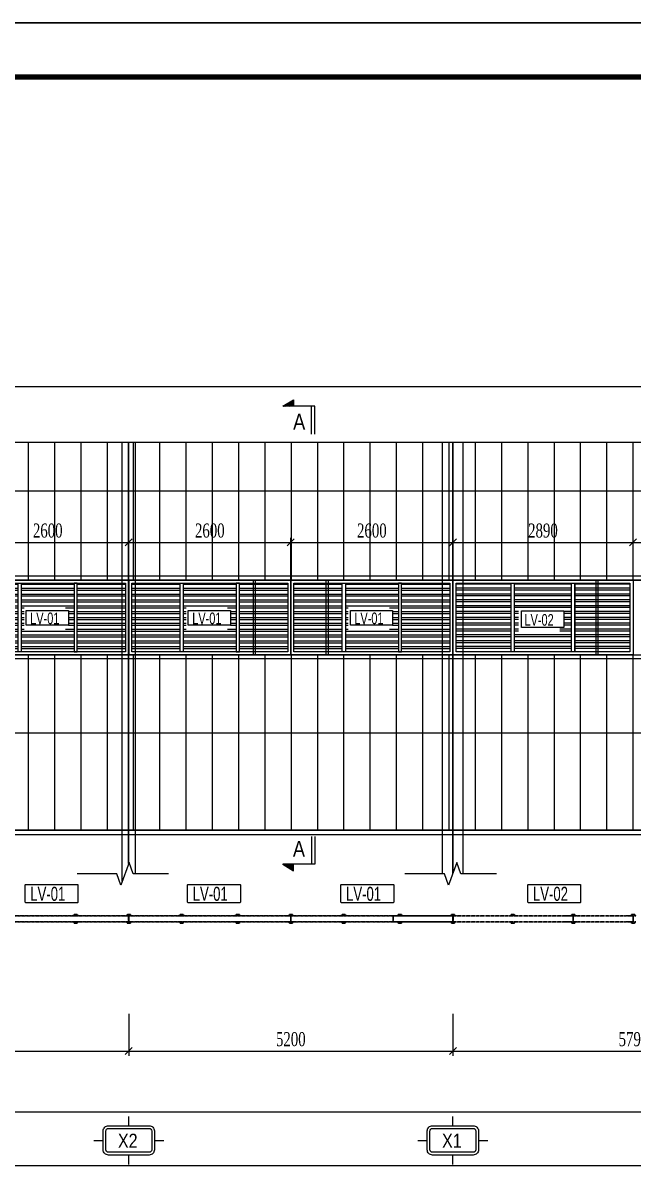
# Model space of a CAD drawing. Header units: inches. Extents: x 340055 to 349452, y -34649 to -30845.
# Drawn here: x 344556.4 to 344686.9, y -33593.1 to -33348.7 of the extents above; entities that cross this region are included whole.
import ezdxf
from ezdxf.enums import TextEntityAlignment as Align

# ---------------------------------------------------------------- set-up
doc = ezdxf.new("R2010")
doc.units = ezdxf.units.IN
doc.header["$MEASUREMENT"] = 0
doc.linetypes.add('DD3', pattern=[0.2, 0.1, -0.1])
for name, color, linetype in [('1', 1, 'Continuous'), ('2', 2, 'Continuous'), ('3', 3, 'Continuous'), ('4', 4, 'Continuous'), ('7', 7, 'Continuous'), ('8', 8, 'Continuous'), ('flashing', 6, 'Continuous'), ('NET IN', 3, 'Continuous')]:
    doc.layers.add(name, color=color, linetype=linetype)
doc.layers.add('TL-TIILE BLOCK A2$0$TL-TITLE BLOCK 1', color=7, linetype='Continuous', lineweight=50)
doc.styles.add('hx2', font='')
doc.styles.add('ST1', font='times.ttf', dxfattribs={"width": 0.7})
doc.styles.add('ST1H', font='vnshxh.shx', dxfattribs={"width": 0.7})
doc.styles.get('hx2').set_extended_font_data('.VnArial NarrowH')
doc.dimstyles.new('75', dxfattribs={"dimtxt": 3, "dimasz": 1.5, "dimexe": 1, "dimexo": 0, "dimgap": 1, "dimtad": 1, "dimdec": 0, "dimlfac": 75, "dimzin": 0, "dimdsep": 46, "dimtxsty": 'ST1', "dimblk": 'OBLIQUE', "dimcen": 1, "dimdle": 1, "dimclrd": 8, "dimclre": 8, "dimclrt": 3, "dimadec": 0, "dimazin": 0, "dimtfac": 1, "dimtdec": 0, "dimtix": 1, "dimtmove": 1, "dimatfit": 3, "dimfxl": 0, "dimtolj": 1, "dimtzin": 0, "dimlwd": -1, "dimlwe": -1, "dimarcsym": 0})
pattern_1 = [(180, (329650.939, -37732.5742), (-2e-16, -1.25), []), (180, (329650.5223, -37732.1576), (-2e-16, -1.25), [])]
pattern_2 = [(90, (2073.8034, 4903.3657), (-5.625, 9e-16), [])]

# ---------------------------------------------------------------- blocks, each defined once
blk = doc.blocks.new('TENTRUC')
at = {"layer": '7'}
for p, q in [((0, 8.27), (0, 10.26)), ((-7.48, 5.13), (-5.48, 5.13)), ((5.48, 5.13), (7.48, 5.13)), ((0, 0), (0, 2))]:
    blk.add_line(p, q, dxfattribs=at)
blk.add_lwpolyline([(-4.36, 8.27), (4.36, 8.27, -0.414214), (5.48, 7.14), (5.48, 3.12, -0.414214), (4.36, 2), (-4.36, 2, -0.414214), (-5.48, 3.12), (-5.48, 7.14, -0.414214)], format="xyb", close=True, dxfattribs=at)
at = {"layer": '8', "ltscale": 15}
blk.add_lwpolyline([(-4.36, 7.68), (4.36, 7.68, -0.414214), (4.9, 7.14), (4.9, 3.12, -0.414214), (4.36, 2.58), (-4.36, 2.58, -0.414214), (-4.9, 3.12), (-4.9, 7.14, -0.414214)], format="xyb", close=True, dxfattribs=at)
at = {"layer": '3', "style": 'hx2'}
blk.add_attdef('TR', text='', height=2.9, dxfattribs=at).set_placement((-0.16, 3.83), align=Align.CENTER)
blk = doc.blocks.new('_Oblique')
at = {"color": 0, "linetype": 'ByBlock', "lineweight": -2}
blk.add_line((-0.5, -0.5), (0.5, 0.5), dxfattribs=at)
blk = doc.blocks.new('*D270')
at = {"color": 8, "linetype": 'Continuous', "transparency": 16777216}
for p, q in [((344509.68, -33560.73), (344509.68, -33569.68)), ((344579.02, -33560.73), (344579.02, -33569.68)), ((344508.68, -33568.68), (344580.02, -33568.68))]:
    blk.add_line(p, q, dxfattribs=at)
at = {"layer": 'Defpoints', "color": 0, "transparency": 16777216}
for p in [(344509.68, -33560.73), (344579.02, -33560.73), (344579.02, -33568.68)]:
    blk.add_point(p, dxfattribs=at)
at = {"color": 8, "transparency": 16777216, "xscale": 1.5, "yscale": 1.5, "zscale": 1.5, "rotation": 180}
blk.add_blockref('_Oblique', (344509.68, -33568.68), dxfattribs=at)
at = {"color": 8, "transparency": 16777216, "xscale": 1.5, "yscale": 1.5, "zscale": 1.5}
blk.add_blockref('_Oblique', (344579.02, -33568.68), dxfattribs=at)
at = {"color": 3, "transparency": 16777216, "insert": (344544.35, -33566.15), "char_height": 3, "attachment_point": 5, "style": 'ST1', "bg_fill": 3, "box_fill_scale": 1.25, "bg_fill_color": 256, "bg_fill_true_color": 13158600, "bg_fill_transparency": 0}
blk.add_mtext('\\A1;5200', dxfattribs=at)
blk = doc.blocks.new('*D271')
at = {"color": 8, "linetype": 'Continuous', "transparency": 16777216}
for p, q in [((344579.02, -33560.73), (344579.02, -33569.68)), ((344648.35, -33560.73), (344648.35, -33569.68)), ((344578.02, -33568.68), (344649.35, -33568.68))]:
    blk.add_line(p, q, dxfattribs=at)
at = {"layer": 'Defpoints', "color": 0, "transparency": 16777216}
for p in [(344579.02, -33560.73), (344648.35, -33560.73), (344648.35, -33568.68)]:
    blk.add_point(p, dxfattribs=at)
at = {"color": 8, "transparency": 16777216, "xscale": 1.5, "yscale": 1.5, "zscale": 1.5, "rotation": 180}
blk.add_blockref('_Oblique', (344579.02, -33568.68), dxfattribs=at)
at = {"color": 8, "transparency": 16777216, "xscale": 1.5, "yscale": 1.5, "zscale": 1.5}
blk.add_blockref('_Oblique', (344648.35, -33568.68), dxfattribs=at)
at = {"color": 3, "transparency": 16777216, "insert": (344613.68, -33566.15), "char_height": 3, "attachment_point": 5, "style": 'ST1', "bg_fill": 3, "box_fill_scale": 1.25, "bg_fill_color": 256, "bg_fill_true_color": 13158600, "bg_fill_transparency": 0}
blk.add_mtext('\\A1;5200', dxfattribs=at)
blk = doc.blocks.new('*D272')
at = {"color": 8, "linetype": 'Continuous', "transparency": 16777216}
for p, q in [((344648.35, -33560.73), (344648.35, -33569.68)), ((344725.62, -33560.73), (344725.62, -33569.68)), ((344647.35, -33568.68), (344726.62, -33568.68))]:
    blk.add_line(p, q, dxfattribs=at)
at = {"layer": 'Defpoints', "color": 0, "transparency": 16777216}
for p in [(344648.35, -33560.73), (344725.62, -33560.73), (344725.62, -33568.68)]:
    blk.add_point(p, dxfattribs=at)
at = {"color": 8, "transparency": 16777216, "xscale": 1.5, "yscale": 1.5, "zscale": 1.5, "rotation": 180}
blk.add_blockref('_Oblique', (344648.35, -33568.68), dxfattribs=at)
at = {"color": 8, "transparency": 16777216, "xscale": 1.5, "yscale": 1.5, "zscale": 1.5}
blk.add_blockref('_Oblique', (344725.62, -33568.68), dxfattribs=at)
at = {"color": 3, "transparency": 16777216, "insert": (344686.98, -33566.15), "char_height": 3, "attachment_point": 5, "style": 'ST1', "bg_fill": 3, "box_fill_scale": 1.25, "bg_fill_color": 256, "bg_fill_true_color": 13158600, "bg_fill_transparency": 0}
blk.add_mtext('\\A1;5795', dxfattribs=at)
blk = doc.blocks.new('*D273')
at = {"color": 8, "linetype": 'Continuous', "transparency": 16777216}
for p, q in [((344234.28, -33560.73), (344234.28, -33582.65)), ((344725.62, -33560.73), (344725.62, -33582.65)), ((344233.28, -33581.65), (344726.62, -33581.65))]:
    blk.add_line(p, q, dxfattribs=at)
at = {"layer": 'Defpoints', "color": 0, "transparency": 16777216}
for p in [(344234.28, -33560.73), (344725.62, -33560.73), (344725.62, -33581.65)]:
    blk.add_point(p, dxfattribs=at)
at = {"color": 8, "transparency": 16777216, "xscale": 1.5, "yscale": 1.5, "zscale": 1.5, "rotation": 180}
blk.add_blockref('_Oblique', (344234.28, -33581.65), dxfattribs=at)
at = {"color": 8, "transparency": 16777216, "xscale": 1.5, "yscale": 1.5, "zscale": 1.5}
blk.add_blockref('_Oblique', (344725.62, -33581.65), dxfattribs=at)
at = {"color": 3, "transparency": 16777216, "insert": (344479.95, -33579.12), "char_height": 3, "attachment_point": 5, "style": 'ST1', "bg_fill": 3, "box_fill_scale": 1.25, "bg_fill_color": 256, "bg_fill_true_color": 13158600, "bg_fill_transparency": 0}
blk.add_mtext('\\A1;36850', dxfattribs=at)
blk = doc.blocks.new('201')
at = {"layer": '2', "color": 8}
for p, q in [((342171.4, -39456.92), (342662.46, -39456.92)), ((342171.4, -39508.74), (342662.46, -39508.74)), ((342171.4, -39529.56), (342662.46, -39529.56))]:
    blk.add_line(p, q, dxfattribs=at)
for points in [[(342662.46, -39476.03), (342171.4, -39476.03)], [(342171.4, -39492.03), (342662.46, -39492.03)]]:
    blk.add_lwpolyline(points, dxfattribs=at)
for points in [[(342542.66, -39476.03), (342543.06, -39476.03), (342543.06, -39492.03), (342542.66, -39492.03)], [(342558.26, -39476.03), (342558.66, -39476.03), (342558.66, -39492.03), (342558.26, -39492.03)], [(342615.97, -39476.03), (342616.37, -39476.03), (342616.37, -39492.03), (342615.97, -39492.03)]]:
    blk.add_lwpolyline(points, close=True, dxfattribs=at)
at = {"layer": '4', "color": 8}
blk.add_line((342171.4, -39492.03), (342662.46, -39492.03), dxfattribs=at)
for points in [[(342171.4, -39475.16), (342662.46, -39475.16)], [(342662.46, -39476.03), (342171.4, -39476.03)], [(342171.4, -39492.03), (342662.46, -39492.03)], [(342662.46, -39492.9), (342171.4, -39492.9)]]:
    blk.add_lwpolyline(points, dxfattribs=at)
at = {"layer": '8', "color": 8}
for p, q in [((342514.58, -39540.48), (342514.58, -39446.59)), ((342515.96, -39536.71), (342515.96, -39446.59)), ((342516.04, -39536.49), (342516.04, -39446.59)), ((342517.41, -39538.87), (342517.41, -39446.59)), ((342583.13, -39538.87), (342583.13, -39446.59)), ((342585.29, -39538.87), (342585.29, -39446.59)), ((342585.37, -39538.65), (342585.37, -39446.59)), ((342587.53, -39538.87), (342587.53, -39446.59))]:
    blk.add_line(p, q, dxfattribs=at)
at = {"layer": 'flashing', "color": 8}
for points in [[(342524.52, -39538.87), (342524.52, -39538.87), (342524.52, -39538.87), (342524.52, -39538.87), (342516.93, -39538.87), (342516.05, -39536.45), (342514.29, -39541.28), (342513.41, -39538.87), (342504.93, -39538.87), (342504.93, -39538.87), (342504.93, -39538.87), (342504.93, -39538.87), (342504.93, -39538.87), (342504.93, -39538.87), (342504.93, -39538.87), (342504.93, -39538.87)], [(342594.64, -39538.87), (342594.64, -39538.87), (342594.64, -39538.87), (342594.64, -39538.87), (342587.05, -39538.87), (342586.17, -39536.45), (342584.41, -39541.28), (342583.53, -39538.87), (342575.05, -39538.87), (342575.05, -39538.87), (342575.05, -39538.87), (342575.05, -39538.87), (342575.05, -39538.87), (342575.05, -39538.87), (342575.05, -39538.87), (342575.05, -39538.87)]]:
    blk.add_lwpolyline(points, dxfattribs=at)
blk = doc.blocks.new('LV-01')
at = {"true_color": 0xc0a22a}
h = blk.add_hatch(dxfattribs=at)
h.set_pattern_fill('ANSI32', color=42, scale=3.333333, angle=135, style=0)
h.set_pattern_definition(pattern_1)
h.paths.add_polyline_path([(343397.39, -39289.43), (343387.06, -39289.43), (343387.06, -39304.1), (343397.39, -39304.1)])
h = blk.add_hatch(dxfattribs=at)
h.set_pattern_fill('ANSI32', color=42, scale=3.333333, angle=135, style=0)
h.set_pattern_definition(pattern_1)
h.paths.add_polyline_path([(343398.06, -39304.1), (343409.4, -39304.1), (343409.4, -39289.43), (343398.06, -39289.43)])
h.paths.add_polyline_path([(343420.4, -39289.43), (343410.06, -39289.43), (343410.06, -39304.1), (343420.4, -39304.1)])
h.paths.add_polyline_path([(343399.13, -39295.27), (343399.13, -39298.46), (343408.15, -39298.46), (343408.15, -39295.27)], flags=16)
at = {"color": 42, "true_color": 0xc0a22a}
for points in [[(343386.39, -39288.76), (343421.06, -39288.76), (343421.06, -39304.76), (343386.39, -39304.76)], [(343387.06, -39289.43), (343420.4, -39289.43), (343420.4, -39304.1), (343387.06, -39304.1)], [(343398.06, -39289.43), (343398.06, -39304.1), (343397.39, -39304.1), (343397.39, -39289.43)], [(343409.4, -39289.43), (343409.4, -39304.1), (343410.06, -39304.1), (343410.06, -39289.43)]]:
    blk.add_lwpolyline(points, close=True, dxfattribs=at)
at = {"layer": '3', "insert": (343399.98, -39296.99), "char_height": 2.5, "attachment_point": 4, "style": 'ST1H', "bg_fill": 2}
blk.add_mtext('\\A1;LV-01', dxfattribs=at)
at = {"color": 8}
blk.add_lwpolyline([(343399.13, -39295.27), (343408.15, -39295.27), (343408.15, -39298.46), (343399.13, -39298.46)], close=True, dxfattribs=at)
blk = doc.blocks.new('LV-02')
at = {"true_color": 0xc0a22a}
h = blk.add_hatch(dxfattribs=at)
h.set_pattern_fill('ANSI32', color=42, scale=3.33333333, angle=135, style=0)
h.paths.add_polyline_path([(342625.58, -38353.28), (342613.78, -38353.28), (342613.78, -38367.95), (342625.58, -38367.95)])
h.paths.add_polyline_path([(342626.25, -38367.95), (342638.52, -38367.95), (342638.52, -38353.28), (342626.25, -38353.28)])
h.paths.add_polyline_path([(342636.83, -38362.78), (342636.83, -38359.21), (342627.81, -38359.21), (342627.81, -38362.78)], flags=16)
h = blk.add_hatch(dxfattribs=at)
h.set_pattern_fill('ANSI32', color=42, scale=3.33333333, angle=135, style=0)
h.paths.add_polyline_path([(342639.19, -38353.28), (342650.99, -38353.28), (342650.99, -38367.95), (342639.19, -38367.95)])
at = {"color": 42, "true_color": 0xc0a22a}
for points in [[(342613.11, -38352.62), (342651.65, -38352.62), (342651.65, -38368.62), (342613.11, -38368.62)], [(342613.78, -38353.28), (342650.99, -38353.28), (342650.99, -38367.95), (342613.78, -38367.95)], [(342626.25, -38353.28), (342626.25, -38367.95), (342625.58, -38367.95), (342625.58, -38353.28)], [(342639.19, -38353.28), (342639.19, -38367.95), (342638.52, -38367.95), (342638.52, -38353.28)]]:
    blk.add_lwpolyline(points, close=True, dxfattribs=at)
at = {"color": 8}
blk.add_lwpolyline([(342639.19, -38353.28), (342650.99, -38353.28), (342650.99, -38367.95), (342639.19, -38367.95)], close=True, dxfattribs=at)
at = {"layer": '3', "insert": (342628.43, -38361.16), "char_height": 2.5, "attachment_point": 4, "style": 'ST1H', "bg_fill": 2}
blk.add_mtext('\\A1;LV-02', dxfattribs=at)
at = {"color": 8}
blk.add_lwpolyline([(342627.81, -38359.21), (342636.83, -38359.21), (342636.83, -38362.78), (342627.81, -38362.78)], close=True, dxfattribs=at)
blk = doc.blocks.new('*D283')
at = {"color": 8, "linetype": 'Continuous', "transparency": 16777216}
for p, q in [((344543.34, -33459.87), (344580.01, -33459.87)), ((344544.34, -33467.9), (344544.34, -33458.87)), ((344579.01, -33467.9), (344579.01, -33458.87))]:
    blk.add_line(p, q, dxfattribs=at)
at = {"layer": 'Defpoints', "color": 0, "transparency": 16777216}
for p in [(344579.01, -33459.87), (344544.34, -33467.9), (344579.01, -33467.9)]:
    blk.add_point(p, dxfattribs=at)
at = {"color": 8, "transparency": 16777216, "xscale": 1.5, "yscale": 1.5, "zscale": 1.5, "rotation": 180}
blk.add_blockref('_Oblique', (344544.34, -33459.87), dxfattribs=at)
at = {"color": 8, "transparency": 16777216, "xscale": 1.5, "yscale": 1.5, "zscale": 1.5}
blk.add_blockref('_Oblique', (344579.01, -33459.87), dxfattribs=at)
at = {"color": 3, "transparency": 16777216, "insert": (344561.68, -33457.34), "char_height": 3, "attachment_point": 5, "style": 'ST1', "bg_fill": 3, "box_fill_scale": 1.25, "bg_fill_color": 256, "bg_fill_true_color": 13158600, "bg_fill_transparency": 0}
blk.add_mtext('\\A1;2600', dxfattribs=at)
blk = doc.blocks.new('*D284')
at = {"color": 8, "linetype": 'Continuous', "transparency": 16777216}
for p, q in [((344578.01, -33459.87), (344614.68, -33459.87)), ((344579.01, -33467.9), (344579.01, -33458.87)), ((344613.68, -33467.9), (344613.68, -33458.87))]:
    blk.add_line(p, q, dxfattribs=at)
at = {"layer": 'Defpoints', "color": 0, "transparency": 16777216}
for p in [(344613.68, -33459.87), (344579.01, -33467.9), (344613.68, -33467.9)]:
    blk.add_point(p, dxfattribs=at)
at = {"color": 8, "transparency": 16777216, "xscale": 1.5, "yscale": 1.5, "zscale": 1.5, "rotation": 180}
blk.add_blockref('_Oblique', (344579.01, -33459.87), dxfattribs=at)
at = {"color": 8, "transparency": 16777216, "xscale": 1.5, "yscale": 1.5, "zscale": 1.5}
blk.add_blockref('_Oblique', (344613.68, -33459.87), dxfattribs=at)
at = {"color": 3, "transparency": 16777216, "insert": (344596.35, -33457.34), "char_height": 3, "attachment_point": 5, "style": 'ST1', "bg_fill": 3, "box_fill_scale": 1.25, "bg_fill_color": 256, "bg_fill_true_color": 13158600, "bg_fill_transparency": 0}
blk.add_mtext('\\A1;2600', dxfattribs=at)
blk = doc.blocks.new('*D285')
at = {"color": 8, "linetype": 'Continuous', "transparency": 16777216}
for p, q in [((344612.68, -33459.87), (344649.35, -33459.87)), ((344613.68, -33467.9), (344613.68, -33458.87)), ((344648.35, -33467.9), (344648.35, -33458.87))]:
    blk.add_line(p, q, dxfattribs=at)
at = {"layer": 'Defpoints', "color": 0, "transparency": 16777216}
for p in [(344648.35, -33459.87), (344613.68, -33467.9), (344648.35, -33467.9)]:
    blk.add_point(p, dxfattribs=at)
at = {"color": 8, "transparency": 16777216, "xscale": 1.5, "yscale": 1.5, "zscale": 1.5, "rotation": 180}
blk.add_blockref('_Oblique', (344613.68, -33459.87), dxfattribs=at)
at = {"color": 8, "transparency": 16777216, "xscale": 1.5, "yscale": 1.5, "zscale": 1.5}
blk.add_blockref('_Oblique', (344648.35, -33459.87), dxfattribs=at)
at = {"color": 3, "transparency": 16777216, "insert": (344631.02, -33457.34), "char_height": 3, "attachment_point": 5, "style": 'ST1', "bg_fill": 3, "box_fill_scale": 1.25, "bg_fill_color": 256, "bg_fill_true_color": 13158600, "bg_fill_transparency": 0}
blk.add_mtext('\\A1;2600', dxfattribs=at)
blk = doc.blocks.new('*D286')
at = {"color": 8, "linetype": 'Continuous', "transparency": 16777216}
for p, q in [((344647.35, -33459.87), (344687.89, -33459.87)), ((344648.35, -33467.9), (344648.35, -33458.87)), ((344686.89, -33467.9), (344686.89, -33458.87))]:
    blk.add_line(p, q, dxfattribs=at)
at = {"layer": 'Defpoints', "color": 0, "transparency": 16777216}
for p in [(344686.89, -33459.87), (344648.35, -33467.9), (344686.89, -33467.9)]:
    blk.add_point(p, dxfattribs=at)
at = {"color": 8, "transparency": 16777216, "xscale": 1.5, "yscale": 1.5, "zscale": 1.5, "rotation": 180}
blk.add_blockref('_Oblique', (344648.35, -33459.87), dxfattribs=at)
at = {"color": 8, "transparency": 16777216, "xscale": 1.5, "yscale": 1.5, "zscale": 1.5}
blk.add_blockref('_Oblique', (344686.89, -33459.87), dxfattribs=at)
at = {"color": 3, "transparency": 16777216, "insert": (344667.62, -33457.34), "char_height": 3, "attachment_point": 5, "style": 'ST1', "bg_fill": 3, "box_fill_scale": 1.25, "bg_fill_color": 256, "bg_fill_true_color": 13158600, "bg_fill_transparency": 0}
blk.add_mtext('\\A1;2890', dxfattribs=at)
blk = doc.blocks.new('*D287')
at = {"color": 8, "linetype": 'Continuous', "transparency": 16777216}
for p, q in [((344685.89, -33459.87), (344726.43, -33459.87)), ((344686.89, -33467.9), (344686.89, -33458.87)), ((344725.43, -33467.9), (344725.43, -33458.87))]:
    blk.add_line(p, q, dxfattribs=at)
at = {"layer": 'Defpoints', "color": 0, "transparency": 16777216}
for p in [(344725.43, -33459.87), (344686.89, -33467.9), (344725.43, -33467.9)]:
    blk.add_point(p, dxfattribs=at)
at = {"color": 8, "transparency": 16777216, "xscale": 1.5, "yscale": 1.5, "zscale": 1.5, "rotation": 180}
blk.add_blockref('_Oblique', (344686.89, -33459.87), dxfattribs=at)
at = {"color": 8, "transparency": 16777216, "xscale": 1.5, "yscale": 1.5, "zscale": 1.5}
blk.add_blockref('_Oblique', (344725.43, -33459.87), dxfattribs=at)
at = {"color": 3, "transparency": 16777216, "insert": (344706.16, -33457.34), "char_height": 3, "attachment_point": 5, "style": 'ST1', "bg_fill": 3, "box_fill_scale": 1.25, "bg_fill_color": 256, "bg_fill_true_color": 13158600, "bg_fill_transparency": 0}
blk.add_mtext('\\A1;2890', dxfattribs=at)
blk = doc.blocks.new('RIVET')
at = {"color": 8}
for p, q in [((-4, -1), (-4, 1)), ((-4, -1), (-4, 1)), ((-4, 1), (-4, 0)), ((-4, 0), (-4, -1)), ((-1, -1), (-1, 1)), ((-1, 1), (0, 1)), ((0, 3), (0, 3)), ((0, 1), (0, 2)), ((0, 2), (1, 1)), ((0, -2), (0, 2)), ((0, -1), (0, 1)), ((1, -1), (1, 1)), ((1, 1), (1, 1)), ((1, 1), (1, -1)), ((0, -1), (-1, -1)), ((1, -1), (0, -2)), ((0, -2), (0, -1)), ((0, -2), (0, -2)), ((1, -1), (1, -1))]:
    blk.add_line(p, q, dxfattribs=at)
for centre, radius, start, end in [((-3, 0), 1.78, 64.6352, 125.2369), ((-3, 1), 0.634, 101.5667, 142.2309), ((-1, 3), 1.71, 240.4783, 268.3625), ((0, 2), 0.0625, 90, 180), ((0, 2), 0.0625, 26.5651, 90), ((0, 1), 0.0625, 270, 0), ((5, 1), 4.45, 179.0778, 187.9518), ((0, 1), 0.625, 0, 26.5651), ((6, -1), 4.85, 172.415, 180.5555), ((-3, 0), 1.78, 234.7631, 295.3648), ((-3, -1), 0.634, 217.7691, 258.4333), ((-1, -3), 1.71, 91.6375, 119.5217), ((0, -1), 0.0625, 0, 90), ((0, -2), 0.0625, 270, 333.4349), ((0, -2), 0.0625, 180, 270), ((0, -1), 0.625, 333.4349, 0)]:
    blk.add_arc(centre, radius, start, end, dxfattribs=at)
blk = doc.blocks.new('MC')
at = {"layer": '2'}
h = blk.add_hatch(dxfattribs=at)
h.set_pattern_fill('ANSI31', color=256, style=0)
h.paths.add_polyline_path([(-113.47, 4283.2), (-115.93, 4283.2), (-113.47, 4279.14)])
for p, q in [((-102.86, 4291.26), (-113.47, 4291.26)), ((-113.47, 4291.26), (-113.47, 4279.14)), ((-102.86, 4290.02), (-113.47, 4290.02)), ((-113.47, 4279.14), (-115.93, 4283.2)), ((-115.93, 4283.2), (-113.47, 4283.2))]:
    blk.add_line(p, q, dxfattribs=at)
blk = doc.blocks.new('*U217')
at = {"layer": '2'}
h = blk.add_hatch(dxfattribs=at)
h.set_pattern_fill('ANSI31', color=256, scale=0.666667, angle=-90, style=0)
h.set_pattern_definition([(315, (-2846.55065, 39.08049), (0.058925565, 0.058925565), [])])
h.paths.add_polyline_path([(8.92, 114.73), (8.92, 116.37), (6.21, 114.73)])
for p, q in [((6.21, 114.73), (8.92, 116.37)), ((8.92, 116.37), (8.92, 114.73)), ((14.29, 114.73), (6.21, 114.73)), ((13.46, 107.65), (13.46, 114.73)), ((14.29, 107.65), (14.29, 114.73))]:
    blk.add_line(p, q, dxfattribs=at)
at = {"layer": '1', "xscale": -0.6666666666660745, "yscale": 0.6666666666660745, "zscale": 0.6666666666660603, "rotation": 270}
blk.add_blockref('MC', (-2846.55, 74.23), dxfattribs=at)
at = {"style": 'hx2'}
for tag, p in [('A', (10.34, 108.82)), ('B', (10.28, 0.52))]:
    blk.add_attdef(tag, text='', height=4, dxfattribs=at).set_placement(p, align=Align.CENTER)
blk = doc.blocks.new('kt kien truc 1')
at = {"layer": 'Defpoints', "color": 8}
blk.add_lwpolyline([(0, 0), (594, 0), (594, 420), (0, 420)], close=True, dxfattribs=at)
at = {"layer": 'TL-TIILE BLOCK A2$0$TL-TITLE BLOCK 1', "const_width": 1}
blk.add_lwpolyline([(20, 10), (579, 10), (584, 15), (584, 405), (579, 410), (20, 410), (15, 405), (15, 15)], close=True, dxfattribs=at)

msp = doc.modelspace()

# ---------------------------------------------------------------- linework, layer by layer
at = {"color": 71, "linetype": 'DD3', "ltscale": 0.1}
for points in [[(344545.9804, -33539.7113), (344578.9992, -33539.7113), (344578.9992, -33541.0467), (344545.9804, -33541.0467), (344544.3565, -33541.0467), (344544.3565, -33539.7113)], [(344545.9804, -33541.0467), (344578.9992, -33541.0467), (344578.9992, -33539.7113), (344545.9804, -33539.7113), (344544.3565, -33539.7113), (344544.3565, -33541.0467)], [(344545.9804, -33541.0333), (344544.3698, -33541.0333), (344544.3698, -33539.7246), (344545.9804, -33539.7246), (344578.9858, -33539.7246), (344578.9858, -33541.0333)], [(344545.9804, -33539.7246), (344544.3698, -33539.7246), (344544.3698, -33541.0333), (344545.9804, -33541.0333), (344578.9858, -33541.0333), (344578.9858, -33539.7246)], [(344580.6498, -33539.7113), (344613.6686, -33539.7113), (344613.6686, -33541.0467), (344580.6498, -33541.0467), (344579.0259, -33541.0467), (344579.0259, -33539.7113)], [(344580.6498, -33541.0467), (344613.6686, -33541.0467), (344613.6686, -33539.7113), (344580.6498, -33539.7113), (344579.0259, -33539.7113), (344579.0259, -33541.0467)], [(344580.6498, -33541.0333), (344579.0392, -33541.0333), (344579.0392, -33539.7246), (344580.6498, -33539.7246), (344613.6552, -33539.7246), (344613.6552, -33541.0333)], [(344580.6498, -33539.7246), (344579.0392, -33539.7246), (344579.0392, -33541.0333), (344580.6498, -33541.0333), (344613.6552, -33541.0333), (344613.6552, -33539.7246)], [(344615.3192, -33539.7113), (344648.338, -33539.7113), (344648.338, -33541.0467), (344615.3192, -33541.0467), (344613.6953, -33541.0467), (344613.6953, -33539.7113)], [(344615.3192, -33541.0467), (344648.338, -33541.0467), (344648.338, -33539.7113), (344615.3192, -33539.7113), (344613.6953, -33539.7113), (344613.6953, -33541.0467)], [(344615.3192, -33541.0333), (344613.7087, -33541.0333), (344613.7087, -33539.7246), (344615.3192, -33539.7246), (344648.3247, -33539.7246), (344648.3247, -33541.0333)], [(344615.3192, -33539.7246), (344613.7087, -33539.7246), (344613.7087, -33541.0333), (344615.3192, -33541.0333), (344648.3247, -33541.0333), (344648.3247, -33539.7246)], [(344672.4753, -33539.7113), (344635.5644, -33539.7113), (344635.5644, -33541.0467), (344672.4753, -33541.0467), (344674.0992, -33541.0467), (344674.0992, -33539.7113)], [(344672.4753, -33541.0467), (344635.5644, -33541.0467), (344635.5644, -33539.7113), (344672.4753, -33539.7113), (344674.0992, -33539.7113), (344674.0992, -33541.0467)], [(344672.4753, -33541.0333), (344674.0858, -33541.0333), (344674.0858, -33539.7246), (344672.4753, -33539.7246), (344635.5778, -33539.7246), (344635.5778, -33541.0333)], [(344672.4753, -33539.7246), (344674.0858, -33539.7246), (344674.0858, -33541.0333), (344672.4753, -33541.0333), (344635.5778, -33541.0333), (344635.5778, -33539.7246)], [(344685.2756, -33539.7113), (344648.3647, -33539.7113), (344648.3647, -33541.0467), (344685.2756, -33541.0467), (344686.8995, -33541.0467), (344686.8995, -33539.7113)], [(344685.2756, -33541.0467), (344648.3647, -33541.0467), (344648.3647, -33539.7113), (344685.2756, -33539.7113), (344686.8995, -33539.7113), (344686.8995, -33541.0467)], [(344685.2756, -33541.0333), (344686.8861, -33541.0333), (344686.8861, -33539.7246), (344685.2756, -33539.7246), (344648.3781, -33539.7246), (344648.3781, -33541.0333)], [(344685.2756, -33539.7246), (344686.8861, -33539.7246), (344686.8861, -33541.0333), (344685.2756, -33541.0333), (344648.3781, -33541.0333), (344648.3781, -33539.7246)]]:
    msp.add_lwpolyline(points, close=True, dxfattribs=at)
at = {"layer": 'flashing'}
for points in [[(344234.4153, -33521.435), (344725.4825, -33521.435), (344725.4825, -33522.435), (344234.4153, -33522.435)], [(344567.3338, -33539.6979), (344567.0672, -33539.6979), (344567.0672, -33539.7113), (344567.3472, -33539.7113), (344567.3472, -33539.4445), (344567.8647, -33539.4445), (344567.9872, -33539.4445), (344567.9872, -33539.7113), (344568.2673, -33539.7113), (344568.2673, -33539.6979), (344568.0007, -33539.6979), (344568.0007, -33539.4312), (344567.8647, -33539.4312), (344567.3338, -33539.4312)], [(344567.3338, -33541.0601), (344567.0672, -33541.0601), (344567.0672, -33541.0467), (344567.3472, -33541.0467), (344567.3472, -33541.3134), (344567.8647, -33541.3134), (344567.9872, -33541.3134), (344567.9872, -33541.0467), (344568.2673, -33541.0467), (344568.2673, -33541.0601), (344568.0007, -33541.0601), (344568.0007, -33541.3268), (344567.8647, -33541.3268), (344567.3338, -33541.3268)], [(344579.3648, -33539.6979), (344579.6315, -33539.6979), (344579.6315, -33539.7113), (344579.3514, -33539.7113), (344579.3514, -33539.4445), (344578.8339, -33539.4445), (344578.7114, -33539.4445), (344578.7114, -33539.7113), (344578.4313, -33539.7113), (344578.4313, -33539.6979), (344578.698, -33539.6979), (344578.698, -33539.4312), (344578.8339, -33539.4312), (344579.3648, -33539.4312)], [(344579.3648, -33541.0601), (344579.6315, -33541.0601), (344579.6315, -33541.0467), (344579.3514, -33541.0467), (344579.3514, -33541.3134), (344578.8339, -33541.3134), (344578.7114, -33541.3134), (344578.7114, -33541.0467), (344578.4313, -33541.0467), (344578.4313, -33541.0601), (344578.698, -33541.0601), (344578.698, -33541.3268), (344578.8339, -33541.3268), (344579.3648, -33541.3268)], [(344579.0125, -33540.5285), (344579.0125, -33539.6979), (344578.6787, -33539.6979), (344578.6787, -33539.7113), (344578.9992, -33539.7113), (344578.9992, -33540.5285), (344578.9992, -33541.0468), (344578.6787, -33541.0468), (344578.6787, -33541.0602), (344579.0125, -33541.0602)], [(344579.0125, -33540.5285), (344579.0125, -33539.6979), (344579.3464, -33539.6979), (344579.3464, -33539.7113), (344579.0259, -33539.7113), (344579.0259, -33540.5285), (344579.0259, -33541.0468), (344579.3464, -33541.0468), (344579.3464, -33541.0602), (344579.0125, -33541.0602)], [(344590.0005, -33539.6979), (344589.7338, -33539.6979), (344589.7338, -33539.7113), (344590.0139, -33539.7113), (344590.0139, -33539.4445), (344590.5314, -33539.4445), (344590.6539, -33539.4445), (344590.6539, -33539.7113), (344590.934, -33539.7113), (344590.934, -33539.6979), (344590.6673, -33539.6979), (344590.6673, -33539.4312), (344590.5314, -33539.4312), (344590.0005, -33539.4312)], [(344590.0005, -33541.0601), (344589.7338, -33541.0601), (344589.7338, -33541.0467), (344590.0139, -33541.0467), (344590.0139, -33541.3134), (344590.5314, -33541.3134), (344590.6539, -33541.3134), (344590.6539, -33541.0467), (344590.934, -33541.0467), (344590.934, -33541.0601), (344590.6673, -33541.0601), (344590.6673, -33541.3268), (344590.5314, -33541.3268), (344590.0005, -33541.3268)], [(344602.0032, -33539.6979), (344601.7366, -33539.6979), (344601.7366, -33539.7113), (344602.0167, -33539.7113), (344602.0167, -33539.4445), (344602.5341, -33539.4445), (344602.6567, -33539.4445), (344602.6567, -33539.7113), (344602.9368, -33539.7113), (344602.9368, -33539.6979), (344602.6701, -33539.6979), (344602.6701, -33539.4312), (344602.5341, -33539.4312), (344602.0032, -33539.4312)], [(344602.0032, -33541.0601), (344601.7366, -33541.0601), (344601.7366, -33541.0467), (344602.0167, -33541.0467), (344602.0167, -33541.3134), (344602.5341, -33541.3134), (344602.6567, -33541.3134), (344602.6567, -33541.0467), (344602.9368, -33541.0467), (344602.9368, -33541.0601), (344602.6701, -33541.0601), (344602.6701, -33541.3268), (344602.5341, -33541.3268), (344602.0032, -33541.3268)], [(344614.0342, -33539.6979), (344614.3009, -33539.6979), (344614.3009, -33539.7113), (344614.0208, -33539.7113), (344614.0208, -33539.4445), (344613.5033, -33539.4445), (344613.3808, -33539.4445), (344613.3808, -33539.7113), (344613.1007, -33539.7113), (344613.1007, -33539.6979), (344613.3674, -33539.6979), (344613.3674, -33539.4312), (344613.5033, -33539.4312), (344614.0342, -33539.4312)], [(344614.0342, -33541.0601), (344614.3009, -33541.0601), (344614.3009, -33541.0467), (344614.0208, -33541.0467), (344614.0208, -33541.3134), (344613.5033, -33541.3134), (344613.3808, -33541.3134), (344613.3808, -33541.0467), (344613.1007, -33541.0467), (344613.1007, -33541.0601), (344613.3674, -33541.0601), (344613.3674, -33541.3268), (344613.5033, -33541.3268), (344614.0342, -33541.3268)], [(344613.682, -33540.5285), (344613.682, -33539.6979), (344613.3481, -33539.6979), (344613.3481, -33539.7113), (344613.6686, -33539.7113), (344613.6686, -33540.5285), (344613.6686, -33541.0468), (344613.3481, -33541.0468), (344613.3481, -33541.0602), (344613.682, -33541.0602)], [(344613.682, -33540.5285), (344613.682, -33539.6979), (344614.0158, -33539.6979), (344614.0158, -33539.7113), (344613.6953, -33539.7113), (344613.6953, -33540.5285), (344613.6953, -33541.0468), (344614.0158, -33541.0468), (344614.0158, -33541.0602), (344613.682, -33541.0602)], [(344624.6699, -33539.6979), (344624.4032, -33539.6979), (344624.4032, -33539.7113), (344624.6833, -33539.7113), (344624.6833, -33539.4445), (344625.2008, -33539.4445), (344625.3233, -33539.4445), (344625.3233, -33539.7113), (344625.6034, -33539.7113), (344625.6034, -33539.6979), (344625.3368, -33539.6979), (344625.3368, -33539.4312), (344625.2008, -33539.4312), (344624.6699, -33539.4312)], [(344624.6699, -33541.0601), (344624.4032, -33541.0601), (344624.4032, -33541.0467), (344624.6833, -33541.0467), (344624.6833, -33541.3134), (344625.2008, -33541.3134), (344625.3233, -33541.3134), (344625.3233, -33541.0467), (344625.6034, -33541.0467), (344625.6034, -33541.0601), (344625.3368, -33541.0601), (344625.3368, -33541.3268), (344625.2008, -33541.3268), (344624.6699, -33541.3268)], [(344636.6727, -33539.6979), (344636.406, -33539.6979), (344636.406, -33539.7113), (344636.6861, -33539.7113), (344636.6861, -33539.4445), (344637.2036, -33539.4445), (344637.3261, -33539.4445), (344637.3261, -33539.7113), (344637.6062, -33539.7113), (344637.6062, -33539.6979), (344637.3395, -33539.6979), (344637.3395, -33539.4312), (344637.2036, -33539.4312), (344636.6727, -33539.4312)], [(344636.6727, -33541.0601), (344636.406, -33541.0601), (344636.406, -33541.0467), (344636.6861, -33541.0467), (344636.6861, -33541.3134), (344637.2036, -33541.3134), (344637.3261, -33541.3134), (344637.3261, -33541.0467), (344637.6062, -33541.0467), (344637.6062, -33541.0601), (344637.3395, -33541.0601), (344637.3395, -33541.3268), (344637.2036, -33541.3268), (344636.6727, -33541.3268)], [(344648.7037, -33539.6979), (344648.9703, -33539.6979), (344648.9703, -33539.7113), (344648.6902, -33539.7113), (344648.6902, -33539.4445), (344648.1728, -33539.4445), (344648.0502, -33539.4445), (344648.0502, -33539.7113), (344647.7701, -33539.7113), (344647.7701, -33539.6979), (344648.0368, -33539.6979), (344648.0368, -33539.4312), (344648.1728, -33539.4312), (344648.7037, -33539.4312)], [(344648.7037, -33541.0601), (344648.9703, -33541.0601), (344648.9703, -33541.0467), (344648.6902, -33541.0467), (344648.6902, -33541.3134), (344648.1728, -33541.3134), (344648.0502, -33541.3134), (344648.0502, -33541.0467), (344647.7701, -33541.0467), (344647.7701, -33541.0601), (344648.0368, -33541.0601), (344648.0368, -33541.3268), (344648.1728, -33541.3268), (344648.7037, -33541.3268)], [(344648.3514, -33540.5285), (344648.3514, -33539.6979), (344648.0175, -33539.6979), (344648.0175, -33539.7113), (344648.338, -33539.7113), (344648.338, -33540.5285), (344648.338, -33541.0468), (344648.0175, -33541.0468), (344648.0175, -33541.0602), (344648.3514, -33541.0602)], [(344648.3514, -33540.5285), (344648.3514, -33539.6979), (344648.6852, -33539.6979), (344648.6852, -33539.7113), (344648.3647, -33539.7113), (344648.3647, -33540.5285), (344648.3647, -33541.0468), (344648.6852, -33541.0468), (344648.6852, -33541.0602), (344648.3514, -33541.0602)], [(344661.504, -33539.6979), (344661.7706, -33539.6979), (344661.7706, -33539.7113), (344661.4906, -33539.7113), (344661.4906, -33539.4445), (344660.9731, -33539.4445), (344660.8506, -33539.4445), (344660.8506, -33539.7113), (344660.5705, -33539.7113), (344660.5705, -33539.6979), (344660.8371, -33539.6979), (344660.8371, -33539.4312), (344660.9731, -33539.4312), (344661.504, -33539.4312)], [(344661.504, -33541.0601), (344661.7706, -33541.0601), (344661.7706, -33541.0467), (344661.4906, -33541.0467), (344661.4906, -33541.3134), (344660.9731, -33541.3134), (344660.8506, -33541.3134), (344660.8506, -33541.0467), (344660.5705, -33541.0467), (344660.5705, -33541.0601), (344660.8371, -33541.0601), (344660.8371, -33541.3268), (344660.9731, -33541.3268), (344661.504, -33541.3268)], [(344674.4474, -33539.6979), (344674.7141, -33539.6979), (344674.7141, -33539.7113), (344674.434, -33539.7113), (344674.434, -33539.4445), (344673.9165, -33539.4445), (344673.794, -33539.4445), (344673.794, -33539.7113), (344673.5139, -33539.7113), (344673.5139, -33539.6979), (344673.7806, -33539.6979), (344673.7806, -33539.4312), (344673.9165, -33539.4312), (344674.4474, -33539.4312)], [(344674.4474, -33541.0601), (344674.7141, -33541.0601), (344674.7141, -33541.0467), (344674.434, -33541.0467), (344674.434, -33541.3134), (344673.9165, -33541.3134), (344673.794, -33541.3134), (344673.794, -33541.0467), (344673.5139, -33541.0467), (344673.5139, -33541.0601), (344673.7806, -33541.0601), (344673.7806, -33541.3268), (344673.9165, -33541.3268), (344674.4474, -33541.3268)], [(344686.5835, -33539.6979), (344686.3169, -33539.6979), (344686.3169, -33539.7113), (344686.597, -33539.7113), (344686.597, -33539.4445), (344687.1144, -33539.4445), (344687.237, -33539.4445), (344687.237, -33539.7113), (344687.517, -33539.7113), (344687.517, -33539.6979), (344687.2504, -33539.6979), (344687.2504, -33539.4312), (344687.1144, -33539.4312), (344686.5835, -33539.4312)], [(344686.5835, -33541.0601), (344686.3169, -33541.0601), (344686.3169, -33541.0467), (344686.597, -33541.0467), (344686.597, -33541.3134), (344687.1144, -33541.3134), (344687.237, -33541.3134), (344687.237, -33541.0467), (344687.517, -33541.0467), (344687.517, -33541.0601), (344687.2504, -33541.0601), (344687.2504, -33541.3268), (344687.1144, -33541.3268), (344686.5835, -33541.3268)], [(344686.9128, -33540.5285), (344686.9128, -33539.6979), (344686.579, -33539.6979), (344686.579, -33539.7113), (344686.8995, -33539.7113), (344686.8995, -33540.5285), (344686.8995, -33541.0468), (344686.579, -33541.0468), (344686.579, -33541.0602), (344686.9128, -33541.0602)]]:
    msp.add_lwpolyline(points, close=True, dxfattribs=at)

# ---------------------------------------------------------------- block references
at = {"color": 8}
msp.add_blockref('201', (2063.0177, 6008.1251), dxfattribs=at)
at = {"layer": '3'}
ref = msp.add_blockref('TENTRUC', (344579.0153, -33592.9129), dxfattribs=at)
ref.add_attrib('TR', 'X2', dxfattribs={"layer": '0', "height": 3, "style": 'hx2'}).set_placement((344578.799, -33589.3596), align=Align.CENTER)
ref = msp.add_blockref('TENTRUC', (344648.3486, -33592.9129), dxfattribs=at)
ref.add_attrib('TR', 'X1', dxfattribs={"layer": '0', "height": 3, "style": 'hx2'}).set_placement((344648.1323, -33589.3596), align=Align.CENTER)
at = {"layer": 'flashing', "color": 0, "ltscale": 500}
for p, xscale, yscale, zscale, rotation in [((344567.2013, -33539.6979), -0.015625, 0.015625, 0.01562500000004973, 270), ((344567.2013, -33541.0601), 0.015625, 0.015625, 0.015625, 270), ((344568.1413, -33539.6979), -0.015625, 0.015625, 0.01562500000004973, 270), ((344568.1413, -33541.0601), 0.015625, 0.015625, 0.015625, 270), ((344578.5573, -33539.6979), 0.01302083333575865, 0.01302083333575865, 0.01302083333575865, 90), ((344578.5573, -33541.0601), -0.01302083332848269, 0.01302083332848269, 0.01302083333337478, 90), ((344578.8102, -33539.6977), -0.01252003204717766, 0.01252003204717766, 0.01252003205132191, 270), ((344578.8456, -33541.0602), 0.01252003204717766, 0.01252003204717766, 0.01252003204717766, 270), ((344579.1795, -33541.0602), -0.01252003204717766, 0.01252003204717766, 0.01252003205132191, 90), ((344579.2149, -33539.6977), 0.01252003204717766, 0.01252003204717766, 0.01252003204717766, 90), ((344579.4973, -33539.6979), 0.01302083333575865, 0.01302083333575865, 0.01302083333575865, 90), ((344579.4973, -33541.0601), -0.01302083332848269, 0.01302083332848269, 0.01302083333337478, 90), ((344589.868, -33539.6979), -0.015625, 0.015625, 0.01562500000004973, 270), ((344589.868, -33541.0601), 0.015625, 0.015625, 0.015625, 270), ((344590.808, -33539.6979), -0.015625, 0.015625, 0.01562500000004973, 270), ((344590.808, -33541.0601), 0.015625, 0.015625, 0.015625, 270), ((344601.8707, -33539.6979), -0.015625, 0.015625, 0.01562500000004973, 270), ((344601.8707, -33541.0601), 0.015625, 0.015625, 0.015625, 270), ((344602.8108, -33539.6979), -0.015625, 0.015625, 0.01562500000004973, 270), ((344602.8108, -33541.0601), 0.015625, 0.015625, 0.015625, 270), ((344613.2268, -33539.6979), 0.01302083333575865, 0.01302083333575865, 0.01302083333575865, 90), ((344613.2268, -33541.0601), -0.01302083332848269, 0.01302083332848269, 0.01302083333337478, 90), ((344613.4796, -33539.6977), -0.01252003204717766, 0.01252003204717766, 0.01252003205132191, 270), ((344613.515, -33541.0602), 0.01252003204717766, 0.01252003204717766, 0.01252003204717766, 270), ((344613.8489, -33541.0602), -0.01252003204717766, 0.01252003204717766, 0.01252003205132191, 90), ((344613.8843, -33539.6977), 0.01252003204717766, 0.01252003204717766, 0.01252003204717766, 90), ((344614.1667, -33539.6979), 0.01302083333575865, 0.01302083333575865, 0.01302083333575865, 90), ((344614.1667, -33541.0601), -0.01302083332848269, 0.01302083332848269, 0.01302083333337478, 90), ((344624.5374, -33539.6979), -0.015625, 0.015625, 0.01562500000004973, 270), ((344624.5374, -33541.0601), 0.015625, 0.015625, 0.015625, 270), ((344625.4774, -33539.6979), -0.015625, 0.015625, 0.01562500000004973, 270), ((344625.4774, -33541.0601), 0.015625, 0.015625, 0.015625, 270), ((344636.5402, -33539.6979), -0.015625, 0.015625, 0.01562500000004973, 270), ((344636.5402, -33541.0601), 0.015625, 0.015625, 0.015625, 270), ((344637.4802, -33539.6979), -0.015625, 0.015625, 0.01562500000004973, 270), ((344637.4802, -33541.0601), 0.015625, 0.015625, 0.015625, 270), ((344647.8962, -33539.6979), 0.01302083333575865, 0.01302083333575865, 0.01302083333575865, 90), ((344647.8962, -33541.0601), -0.01302083332848269, 0.01302083332848269, 0.01302083333337478, 90), ((344648.1491, -33539.6977), -0.01252003204717766, 0.01252003204717766, 0.01252003205132191, 270), ((344648.1844, -33541.0602), 0.01252003204717766, 0.01252003204717766, 0.01252003204717766, 270), ((344648.5183, -33541.0602), -0.01252003204717766, 0.01252003204717766, 0.01252003205132191, 90), ((344648.5537, -33539.6977), 0.01252003204717766, 0.01252003204717766, 0.01252003204717766, 90), ((344648.8361, -33539.6979), 0.01302083333575865, 0.01302083333575865, 0.01302083333575865, 90), ((344648.8361, -33541.0601), -0.01302083332848269, 0.01302083332848269, 0.01302083333337478, 90), ((344660.6965, -33539.6979), 0.01302083333575865, 0.01302083333575865, 0.01302083333575865, 90), ((344660.6965, -33541.0601), -0.01302083332848269, 0.01302083332848269, 0.01302083333337478, 90), ((344661.6365, -33539.6979), 0.01302083333575865, 0.01302083333575865, 0.01302083333575865, 90), ((344661.6365, -33541.0601), -0.01302083332848269, 0.01302083332848269, 0.01302083333337478, 90), ((344673.6399, -33539.6979), 0.01302083333575865, 0.01302083333575865, 0.01302083333575865, 90), ((344673.6399, -33541.0601), -0.01302083332848269, 0.01302083332848269, 0.01302083333337478, 90), ((344674.5799, -33539.6979), 0.01302083333575865, 0.01302083333575865, 0.01302083333575865, 90), ((344674.5799, -33541.0601), -0.01302083332848269, 0.01302083332848269, 0.01302083333337478, 90), ((344686.451, -33539.6979), -0.01302083333575865, 0.01302083333575865, 0.01302083333337478, 270), ((344686.451, -33541.0601), 0.01302083332848269, 0.01302083332848269, 0.01302083332848269, 270), ((344686.7105, -33539.6977), -0.01252003204717766, 0.01252003204717766, 0.01252003205132191, 270), ((344686.7459, -33541.0602), 0.01252003204717766, 0.01252003204717766, 0.01252003204717766, 270)]:
    msp.add_blockref('RIVET', p, dxfattribs=dict(at, xscale=xscale, yscale=yscale, zscale=zscale, rotation=rotation))

# ---------------------------------------------------------------- dimensions: what is measured, and where the dimension line sits
at = {"color": 133, "true_color": 0x36c9c7}
dim = msp.add_linear_dim(base=(344579.0153, -33568.6757), p1=(344509.682, -33560.7339), p2=(344579.0153, -33560.7339), dimstyle='75', dxfattribs=at)
dim.commit()
dim.dimension.update_dxf_attribs({"geometry": '*D270', "text_midpoint": (344544.3486, -33566.1498)})

# ---------------------------------------------------------------- next in the draw order: block references
at = {"color": 8}
msp.add_blockref('LV-01', (1227.2872, 5820.8611), dxfattribs=at)

# ---------------------------------------------------------------- next in the draw order: texts
at = {"layer": '3', "char_height": 3, "attachment_point": 4, "style": 'ST1H', "bg_fill": 2}
for s, insert in [('\\A1;lv-01', (344557.9461, -33535.0557)), ('\\A1;lv-01', (344592.6914, -33535.0557)), ('\\A1;lv-01', (344625.4998, -33535.0557)), ('\\A1;lv-02', (344665.4787, -33535.0557))]:
    msp.add_mtext(s, dxfattribs=dict(at, insert=insert))

# ---------------------------------------------------------------- next in the draw order: dimensions: what is measured, and where the dimension line sits
at = {"color": 133, "true_color": 0x36c9c7}
dim = msp.add_linear_dim(base=(344648.3486, -33568.6757), p1=(344579.0153, -33560.7339), p2=(344648.3486, -33560.7339), dimstyle='75', dxfattribs=at)
dim.commit()
dim.dimension.update_dxf_attribs({"geometry": '*D271', "text_midpoint": (344613.682, -33566.1498)})

# ---------------------------------------------------------------- next in the draw order: linework, layer by layer
at = {"color": 1}
for points in [[(344556.962, -33533.0151), (344568.0369, -33533.0151, -0.41421356), (344568.1369, -33533.1151), (344568.1369, -33536.8394, -0.41421356), (344568.0369, -33536.9394), (344556.962, -33536.9394, -0.41421356), (344556.862, -33536.8394), (344556.862, -33533.1151, -0.41421356)], [(344591.7073, -33533.0151), (344602.7822, -33533.0151, -0.41421356), (344602.8822, -33533.1151), (344602.8822, -33536.8394, -0.41421356), (344602.7822, -33536.9394), (344591.7073, -33536.9394, -0.41421356), (344591.6073, -33536.8394), (344591.6073, -33533.1151, -0.41421356)], [(344624.5156, -33533.0151), (344635.5905, -33533.0151, -0.41421356), (344635.6905, -33533.1151), (344635.6905, -33536.8394, -0.41421356), (344635.5905, -33536.9394), (344624.5156, -33536.9394, -0.41421356), (344624.4156, -33536.8394), (344624.4156, -33533.1151, -0.41421356)], [(344664.4946, -33533.0151), (344675.5695, -33533.0151, -0.41421356), (344675.6695, -33533.1151), (344675.6695, -33536.8394, -0.41421356), (344675.5695, -33536.9394), (344664.4946, -33536.9394, -0.41421356), (344664.3946, -33536.8394), (344664.3946, -33533.1151, -0.41421356)]]:
    msp.add_lwpolyline(points, format="xyb", close=True, dxfattribs=at)

# ---------------------------------------------------------------- next in the draw order: block references
at = {"color": 8}
for name, p in [('LV-01', (1192.6178, 5820.8611)), ('LV-02', (2035.2378, 4884.7116))]:
    msp.add_blockref(name, p, dxfattribs=at)

# ---------------------------------------------------------------- next in the draw order: dimensions: what is measured, and where the dimension line sits
at = {"color": 133, "true_color": 0x36c9c7}
dim = msp.add_linear_dim(base=(344725.6169, -33568.6757), p1=(344648.3486, -33560.7339), p2=(344725.6169, -33560.7339), dimstyle='75', dxfattribs=at)
dim.commit()
dim.dimension.update_dxf_attribs({"geometry": '*D272', "text_midpoint": (344686.9827, -33566.1455)})

# ---------------------------------------------------------------- next in the draw order: block references
at = {"color": 8}
msp.add_blockref('LV-01', (1157.9484, 5820.8611), dxfattribs=at)

# ---------------------------------------------------------------- next in the draw order: dimensions: what is measured, and where the dimension line sits
at = {"color": 133, "true_color": 0x36c9c7}
dim = msp.add_linear_dim(base=(344725.6169, -33581.6479), p1=(344234.282, -33560.7339), p2=(344725.6169, -33560.7339), dimstyle='75', dxfattribs=at)
dim.commit()
dim.dimension.update_dxf_attribs({"geometry": '*D273', "text_midpoint": (344479.9494, -33579.122)})

# ---------------------------------------------------------------- next in the draw order: hatches: boundary and pattern name
h = msp.add_hatch()
h.set_pattern_fill('ANSI31', color=3, scale=45, angle=45, style=0)
h.set_pattern_definition(pattern_2)
h.paths.add_polyline_path([(344719.3138, -33521.435), (344719.3138, -33483.9038), (344240.584, -33483.9038), (344240.584, -33521.435)])

# ---------------------------------------------------------------- next in the draw order: linework, layer by layer
at = {"color": 3}
msp.add_lwpolyline([(344234.4153, -33483.9038), (344725.4825, -33483.9038), (344725.4825, -33521.435), (344234.4153, -33521.435)], close=True, dxfattribs=at)

# ---------------------------------------------------------------- next in the draw order: dimensions: what is measured, and where the dimension line sits
at = {"color": 8}
dim = msp.add_linear_dim(base=(344579.0125, -33459.8708), p1=(344544.3431, -33467.9038), p2=(344579.0125, -33467.9038), dimstyle='75', dxfattribs=at)
dim.commit()
dim.dimension.update_dxf_attribs({"geometry": '*D283', "text_midpoint": (344561.6778, -33457.3449)})

# ---------------------------------------------------------------- next in the draw order: dimensions: what is measured, and where the dimension line sits
dim = msp.add_linear_dim(base=(344613.682, -33459.8708), p1=(344579.0125, -33467.9038), p2=(344613.682, -33467.9038), dimstyle='75', dxfattribs=at)
dim.commit()
dim.dimension.update_dxf_attribs({"geometry": '*D284', "text_midpoint": (344596.3472, -33457.3449)})

# ---------------------------------------------------------------- next in the draw order: dimensions: what is measured, and where the dimension line sits
dim = msp.add_linear_dim(base=(344648.3514, -33459.8708), p1=(344613.682, -33467.9038), p2=(344648.3514, -33467.9038), dimstyle='75', dxfattribs=at)
dim.commit()
dim.dimension.update_dxf_attribs({"geometry": '*D285', "text_midpoint": (344631.0167, -33457.3449)})

# ---------------------------------------------------------------- next in the draw order: block references
at = {"xscale": 0.84375, "yscale": 0.84375, "zscale": 0.84375}
msp.add_blockref('*U217', (344606.747, -33527.5311), dxfattribs=at).add_auto_attribs({'B': 'a', 'A': 'a'})

# ---------------------------------------------------------------- next in the draw order: dimensions: what is measured, and where the dimension line sits
at = {"color": 8}
dim = msp.add_linear_dim(base=(344686.8903, -33459.8708), p1=(344648.3514, -33467.9038), p2=(344686.8903, -33467.9038), dimstyle='75', dxfattribs=at)
dim.commit()
dim.dimension.update_dxf_attribs({"geometry": '*D286', "text_midpoint": (344667.6208, -33457.3406)})

# ---------------------------------------------------------------- next in the draw order: dimensions: what is measured, and where the dimension line sits
dim = msp.add_linear_dim(base=(344725.4292, -33459.8708), p1=(344686.8903, -33467.9038), p2=(344725.4292, -33467.9038), dimstyle='75', dxfattribs=at)
dim.commit()
dim.dimension.update_dxf_attribs({"geometry": '*D287', "text_midpoint": (344706.1597, -33457.3406)})

# ---------------------------------------------------------------- next in the draw order: hatches: boundary and pattern name
h = msp.add_hatch()
h.set_pattern_fill('ANSI31', color=3, scale=45, angle=45, style=0)
h.set_pattern_definition(pattern_2)
h.paths.add_polyline_path([(344719.3138, -33467.9038), (344719.3138, -33438.4618), (344240.584, -33438.4618), (344240.584, -33467.9038)])

# ---------------------------------------------------------------- next in the draw order: linework, layer by layer
msp.add_lwpolyline([(344198.3653, -33426.5398), (344767.7032, -33426.5398), (344767.7032, -33593.2478), (344198.3653, -33593.2478)], close=True, dxfattribs=at)
at = {"color": 3}
msp.add_lwpolyline([(344725.4825, -33438.4618), (344234.4553, -33438.4618), (344234.4553, -33467.9038), (344725.4825, -33467.9038)], close=True, dxfattribs=at)
at = {"layer": 'NET IN'}
msp.add_lwpolyline([(344178.5705, -33348.7137), (344867.3504, -33348.7137), (344867.3504, -33835.3143), (344178.5705, -33835.3143)], close=True, dxfattribs=at)

# ---------------------------------------------------------------- next in the draw order: block references
at = {"layer": '3', "xscale": 1.159562065285868, "yscale": 1.159562065285868, "zscale": 1.159562065285868}
msp.add_blockref('kt kien truc 1', (344178.5705, -33835.7298), dxfattribs=at)

doc.saveas('drawing.dxf')
